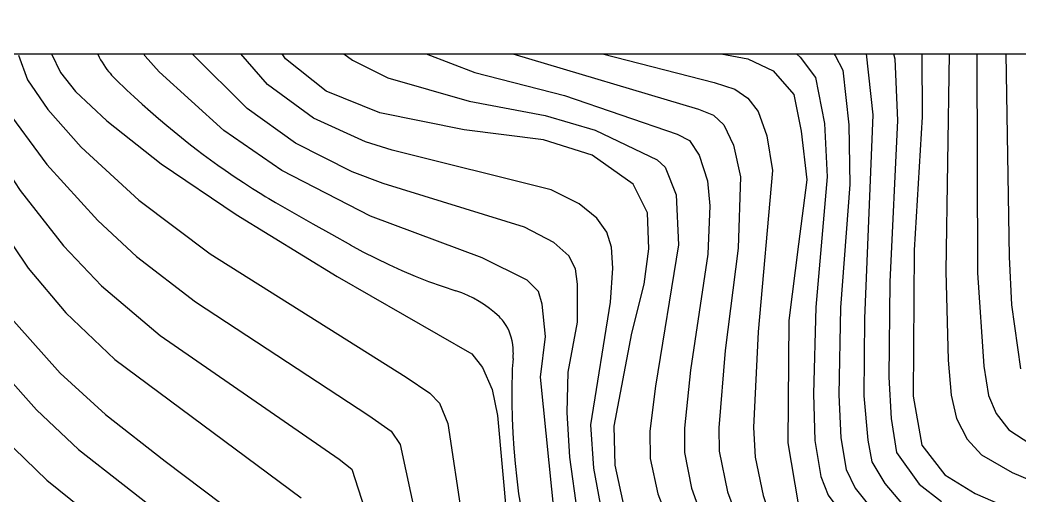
# Model space of a CAD drawing. Header units: millimetres. Extents: x 17638 to 18434, y 1103 to 1809.
# Drawn here: x 18144.9 to 18218.5, y 1519.7 to 1554.8 of the extents above; entities that cross this region are included whole.
import ezdxf
from ezdxf.xclip import XClip

# ---------------------------------------------------------------- set-up
doc = ezdxf.new("R2010")
doc.units = ezdxf.units.MM
doc.header["$LTSCALE"] = 10
doc.header["$MEASUREMENT"] = 0
doc.header["$XCLIPFRAME"] = 2
doc.layers.add('TX-PAPR', color=2, linetype='Continuous', plot=False)
doc.layers.add('TZ-BASE', color=253, linetype='Continuous')

# ---------------------------------------------------------------- blocks, each defined once
blk = doc.blocks.new('JD-CDFDG5GDCH4')
at = {"layer": 'TZ-BASE'}
for p, q in [((444.825, 74.615, -208.01), (442.997, 77.485, -208.01)), ((483.849, 76.792, -201.01), (485.324, 74.872, -201.01)), ((434.485, 74.811, -211.01), (433.672, 76.49, -211.01)), ((443.495, 72.734, -209.01), (440.364, 76.364, -209.01)), ((452.657, 75.979, -206.01), (458.772, 73.615, -206.01)), ((464.582, 75.924, -204.01), (476.41, 72.891, -204.01)), ((486.805, 76.493, -200.01), (487.597, 74.983, -200.01)), ((489.233, 76.384, -199.01), (489.707, 74.62, -199.01)), ((495.754, 76.059, -196.01), (495.808, 58.876, -196.01)), ((497.858, 76.134, -195.01), (498.119, 60.049, -195.01)), ((427.442, 75.338, -213.01), (428.266, 73.621, -213.01)), ((441.999, 70.967, -210.01), (437.764, 75.195, -210.01)), ((448.11, 75.763, -207.01), (449.767, 74.522, -207.01)), ((459.535, 75.609, -205.01), (475.244, 70.93, -205.01)), ((475.232, 75.32, -203.01), (478.879, 74.631, -203.01)), ((481.623, 75.731, -202.01), (482.739, 74.758, -202.01)), ((491.691, 75.181, -198.01), (491.729, 70.345, -198.01)), ((493.709, 75.634, -197.01), (493.471, 58.999, -197.01)), ((425.165, 74.892, -214.01), (425.823, 73.074, -214.01)), ((435.523, 73.679, -211.01), (434.485, 74.811, -211.01)), ((447.817, 72.253, -208.01), (444.825, 74.615, -208.01)), ((449.767, 74.522, -207.01), (452.359, 73.232, -207.01)), ((478.879, 74.631, -203.01), (480.74, 73.733, -203.01)), ((482.739, 74.758, -202.01), (483.877, 73.251, -202.01)), ((485.324, 74.872, -201.01), (485.882, 73.784, -201.01)), ((487.597, 74.983, -200.01), (488.086, 70.503, -200.01)), ((489.707, 74.62, -199.01), (489.909, 70.074, -199.01)), ((440.3, 69.348, -211.01), (435.523, 73.679, -211.01)), ((480.74, 73.733, -203.01), (482.275, 71.999, -203.01)), ((485.882, 73.784, -201.01), (486.33, 69.761, -201.01)), ((425.823, 73.074, -214.01), (427.322, 70.889, -214.01)), ((428.266, 73.621, -213.01), (429.36, 72.217, -213.01)), ((452.359, 73.232, -207.01), (458.363, 71.504, -207.01)), ((458.772, 73.615, -206.01), (465.386, 71.93, -206.01)), ((483.877, 73.251, -202.01), (484.516, 69.852, -202.01)), ((429.36, 72.217, -213.01), (431.659, 70.064, -213.01)), ((446.891, 70.25, -209.01), (443.495, 72.734, -209.01)), ((451.785, 70.645, -208.01), (447.817, 72.253, -208.01)), ((476.41, 72.891, -204.01), (477.914, 72.384, -204.01)), ((477.914, 72.384, -204.01), (478.877, 71.731, -204.01)), ((458.363, 71.504, -207.01), (463.964, 70.446, -207.01)), ((465.386, 71.93, -206.01), (473.684, 69.073, -206.01)), ((478.877, 71.731, -204.01), (479.65, 70.744, -204.01)), ((482.275, 71.999, -203.01), (482.806, 69.295, -203.01)), ((424.043, 71.224, -215.01), (427.263, 66.838, -215.01)), ((427.322, 70.889, -214.01), (429.784, 68.117, -214.01)), ((445.557, 68.417, -210.01), (441.999, 70.967, -210.01)), ((475.244, 70.93, -205.01), (476.347, 70.468, -205.01)), ((479.65, 70.744, -204.01), (480.287, 68.957, -204.01)), ((421.859, 70.103, -216.01), (425.292, 64.932, -216.01)), ((431.659, 70.064, -213.01), (435.682, 66.904, -213.01)), ((450.73, 68.506, -209.01), (446.891, 70.25, -209.01)), ((457.996, 69.408, -208.01), (451.785, 70.645, -208.01)), ((463.964, 70.446, -207.01), (467.627, 69.367, -207.01)), ((476.347, 70.468, -205.01), (477.118, 69.755, -205.01)), ((488.086, 70.503, -200.01), (487.472, 55.495, -200.01)), ((489.909, 70.074, -199.01), (489.352, 58.213, -199.01)), ((491.729, 70.345, -198.01), (491.127, 60.538, -198.01)), ((444.55, 66.406, -211.01), (440.3, 69.348, -211.01)), ((463.832, 68.658, -208.01), (457.996, 69.408, -208.01)), ((467.627, 69.367, -207.01), (472.213, 67.182, -207.01)), ((477.118, 69.755, -205.01), (477.823, 68.267, -205.01)), ((482.806, 69.295, -203.01), (483.226, 65.726, -203.01)), ((484.516, 69.852, -202.01), (484.729, 65.925, -202.01)), ((486.33, 69.761, -201.01), (486.392, 65.382, -201.01)), ((452.679, 67.907, -209.01), (450.73, 68.506, -209.01)), ((467.422, 67.538, -208.01), (463.832, 68.658, -208.01)), ((473.684, 69.073, -206.01), (474.587, 68.624, -206.01)), ((474.587, 68.624, -206.01), (475.299, 67.542, -206.01)), ((480.287, 68.957, -204.01), (480.688, 66.41, -204.01)), ((429.784, 68.117, -214.01), (434.038, 64.219, -214.01)), ((449.74, 66.315, -210.01), (445.557, 68.417, -210.01)), ((464.408, 64.985, -209.01), (452.679, 67.907, -209.01)), ((477.823, 68.267, -205.01), (478.338, 65.926, -205.01)), ((470.442, 65.393, -208.01), (467.422, 67.538, -208.01)), ((472.213, 67.182, -207.01), (472.788, 66.637, -207.01)), ((475.299, 67.542, -206.01), (475.915, 65.637, -206.01)), ((427.263, 66.838, -215.01), (431.019, 62.717, -215.01)), ((435.682, 66.904, -213.01), (441.199, 63.167, -213.01)), ((451.091, 63.052, -211.01), (444.55, 66.406, -211.01)), ((452.03, 65.444, -210.01), (449.74, 66.315, -210.01)), ((472.788, 66.637, -207.01), (473.612, 64.621, -207.01)), ((480.688, 66.41, -204.01), (479.634, 54.528, -204.01)), ((475.915, 65.637, -206.01), (476.093, 63.799, -206.01)), ((478.338, 65.926, -205.01), (478.167, 60.695, -205.01)), ((483.226, 65.726, -203.01), (482.616, 60.973, -203.01)), ((484.729, 65.925, -202.01), (483.898, 56.349, -202.01)), ((425.292, 64.932, -216.01), (428.489, 60.866, -216.01)), ((462.422, 62.227, -210.01), (452.03, 65.444, -210.01)), ((466.46, 63.948, -209.01), (464.408, 64.985, -209.01)), ((471.489, 63.281, -208.01), (470.442, 65.393, -208.01)), ((486.392, 65.382, -201.01), (485.699, 56.315, -201.01)), ((434.038, 64.219, -214.01), (439.289, 60.258, -214.01)), ((473.612, 64.621, -207.01), (473.774, 60.917, -207.01)), ((467.768, 62.898, -209.01), (466.46, 63.948, -209.01)), ((476.093, 63.799, -206.01), (475.928, 60.25, -206.01)), ((423.139, 63.273, -217.01), (425.865, 59.214, -217.01)), ((431.019, 62.717, -215.01), (433.867, 60.064, -215.01)), ((441.199, 63.167, -213.01), (448.645, 58.586, -213.01)), ((459.316, 59.971, -211.01), (451.091, 63.052, -211.01)), ((468.492, 61.874, -209.01), (467.768, 62.898, -209.01)), ((471.588, 60.633, -208.01), (471.489, 63.281, -208.01)), ((464.589, 61.113, -210.01), (462.422, 62.227, -210.01)), ((468.832, 60.766, -209.01), (468.492, 61.874, -209.01)), ((428.489, 60.866, -216.01), (431.287, 57.911, -216.01)), ((465.707, 60.114, -210.01), (464.589, 61.113, -210.01)), ((468.943, 59.219, -209.01), (468.832, 60.766, -209.01)), ((471.255, 58.04, -208.01), (471.588, 60.633, -208.01)), ((473.774, 60.917, -207.01), (472.071, 50.522, -207.01)), ((478.167, 60.695, -205.01), (477.204, 53.157, -205.01)), ((482.616, 60.973, -203.01), (481.894, 55.355, -203.01)), ((491.127, 60.538, -198.01), (491.064, 49.784, -198.01)), ((433.867, 60.064, -215.01), (438.191, 56.726, -215.01)), ((439.289, 60.258, -214.01), (453.712, 51.19, -214.01)), ((462.64, 58.327, -211.01), (459.316, 59.971, -211.01)), ((466.177, 59.174, -210.01), (465.707, 60.114, -210.01)), ((475.928, 60.25, -206.01), (474.664, 51.705, -206.01)), ((498.119, 60.049, -195.01), (498.296, 56.516, -195.01)), ((425.865, 59.214, -217.01), (428.645, 55.922, -217.01)), ((466.347, 58.043, -210.01), (466.177, 59.174, -210.01)), ((468.758, 56.698, -209.01), (468.943, 59.219, -209.01)), ((493.471, 58.999, -197.01), (493.643, 52.431, -197.01)), ((448.645, 58.586, -213.01), (458.544, 52.901, -213.01)), ((463.467, 57.485, -211.01), (462.64, 58.327, -211.01)), ((489.352, 58.213, -199.01), (489.259, 51.182, -199.01)), ((495.808, 58.876, -196.01), (496.275, 51.987, -196.01)), ((431.287, 57.911, -216.01), (435.603, 54.262, -216.01)), ((463.732, 56.56, -211.01), (463.467, 57.485, -211.01)), ((466.329, 55.238, -210.01), (466.347, 58.043, -210.01)), ((470.35, 54.423, -208.01), (471.255, 58.04, -208.01)), ((438.191, 56.726, -215.01), (450.968, 48.353, -215.01)), ((424.006, 56.205, -218.01), (428.233, 51.488, -218.01)), ((463.968, 54.167, -211.01), (463.732, 56.56, -211.01)), ((467.329, 47.665, -209.01), (468.758, 56.698, -209.01)), ((483.898, 56.349, -202.01), (483.715, 49.959, -202.01)), ((485.699, 56.315, -201.01), (485.573, 49.88, -201.01)), ((498.296, 56.516, -195.01), (498.967, 51.802, -195.01)), ((428.645, 55.922, -217.01), (432.268, 52.494, -217.01)), ((481.894, 55.355, -203.01), (481.836, 46.357, -203.01)), ((487.472, 55.495, -200.01), (487.433, 49.818, -200.01)), ((465.647, 51.541, -210.01), (466.329, 55.238, -210.01)), ((479.634, 54.528, -204.01), (479.3, 47.466, -204.01)), ((435.603, 54.262, -216.01), (448.784, 45.135, -216.01)), ((463.6, 51.18, -211.01), (463.968, 54.167, -211.01)), ((469.03, 47.564, -208.01), (470.35, 54.423, -208.01)), ((477.204, 53.157, -205.01), (476.757, 47.448, -205.01)), ((432.268, 52.494, -217.01), (445.995, 42.309, -217.01)), ((458.544, 52.901, -213.01), (459.34, 51.904, -213.01)), ((493.643, 52.431, -197.01), (493.849, 49.863, -197.01)), ((459.34, 51.904, -213.01), (460.047, 50.281, -213.01)), ((474.664, 51.705, -206.01), (474.214, 47.43, -206.01)), ((496.275, 51.987, -196.01), (496.611, 49.837, -196.01)), ((424.147, 51.409, -219.01), (426.482, 48.776, -219.01)), ((428.233, 51.488, -218.01), (431.574, 48.423, -218.01)), ((453.712, 51.19, -214.01), (455.467, 50.007, -214.01)), ((464.735, 40.201, -211.01), (463.6, 51.18, -211.01)), ((465.578, 48.583, -210.01), (465.647, 51.541, -210.01)), ((489.259, 51.182, -199.01), (489.429, 48.138, -199.01)), ((460.047, 50.281, -213.01), (460.446, 48.371, -213.01)), ((472.071, 50.522, -207.01), (471.655, 47.22, -207.01)), ((455.467, 50.007, -214.01), (456.164, 49.274, -214.01)), ((483.715, 49.959, -202.01), (483.825, 46.511, -202.01)), ((485.573, 49.88, -201.01), (485.736, 46.729, -201.01)), ((487.433, 49.818, -200.01), (487.709, 46.538, -200.01)), ((491.064, 49.784, -198.01), (491.7, 46.188, -198.01)), ((493.849, 49.863, -197.01), (494.246, 48.131, -197.01)), ((496.611, 49.837, -196.01), (497.171, 48.498, -196.01)), ((426.482, 48.776, -219.01), (429.596, 45.861, -219.01)), ((456.164, 49.274, -214.01), (456.791, 47.763, -214.01)), ((431.574, 48.423, -218.01), (435.968, 45.004, -218.01)), ((450.968, 48.353, -215.01), (452.62, 47.197, -215.01)), ((460.446, 48.371, -213.01), (461.578, 35.947, -213.01)), ((465.777, 45.302, -210.01), (465.578, 48.583, -210.01)), ((489.429, 48.138, -199.01), (489.84, 45.641, -199.01)), ((494.246, 48.131, -197.01), (495.029, 46.608, -197.01)), ((497.171, 48.498, -196.01), (498.11, 47.303, -196.01)), ((452.62, 47.197, -215.01), (453.281, 46.218, -215.01)), ((456.791, 47.763, -214.01), (458.325, 37.486, -214.01)), ((467.543, 44.49, -209.01), (467.329, 47.665, -209.01)), ((469.101, 44.699, -208.01), (469.03, 47.564, -208.01)), ((471.655, 47.22, -207.01), (471.685, 45.207, -207.01)), ((474.214, 47.43, -206.01), (474.209, 45.645, -206.01)), ((476.757, 47.448, -205.01), (476.771, 45.732, -205.01)), ((479.3, 47.466, -204.01), (479.423, 45.3, -204.01)), ((498.11, 47.303, -196.01), (499.714, 46.243, -196.01)), ((424.026, 46.729, -220.01), (427.26, 43.59, -220.01)), ((483.825, 46.511, -202.01), (484.252, 43.863, -202.01)), ((485.736, 46.729, -201.01), (486.131, 44.394, -201.01)), ((487.709, 46.538, -200.01), (488.002, 44.958, -200.01)), ((495.029, 46.608, -197.01), (496.096, 45.469, -197.01)), ((429.596, 45.861, -219.01), (437.644, 39.57, -219.01)), ((453.281, 46.218, -215.01), (455.097, 37.686, -215.01)), ((476.771, 45.732, -205.01), (477.393, 42.744, -205.01)), ((481.836, 46.357, -203.01), (482.577, 41.869, -203.01)), ((491.7, 46.188, -198.01), (493.395, 43.994, -198.01)), ((435.968, 45.004, -218.01), (440.173, 41.828, -218.01)), ((448.784, 45.135, -216.01), (449.725, 44.413, -216.01)), ((466.348, 41.227, -210.01), (465.777, 45.302, -210.01)), ((471.685, 45.207, -207.01), (472.244, 42.595, -207.01)), ((474.209, 45.645, -206.01), (474.727, 43.019, -206.01)), ((479.423, 45.3, -204.01), (480.022, 42.46, -204.01)), ((488.002, 44.958, -200.01), (488.971, 43.347, -200.01)), ((489.84, 45.641, -199.01), (491.497, 43.305, -199.01)), ((496.096, 45.469, -197.01), (498.339, 44.154, -197.01)), ((449.725, 44.413, -216.01), (453.415, 32.993, -216.01)), ((468.156, 41.18, -209.01), (467.543, 44.49, -209.01)), ((469.793, 41.536, -208.01), (469.101, 44.699, -208.01)), ((486.131, 44.394, -201.01), (486.778, 43.015, -201.01)), ((427.26, 43.59, -220.01), (434.656, 37.685, -220.01)), ((484.252, 43.863, -202.01), (484.793, 42.487, -202.01)), ((493.395, 43.994, -198.01), (495.634, 42.608, -198.01)), ((498.339, 44.154, -197.01), (502.209, 42.509, -197.01)), ((474.727, 43.019, -206.01), (475.685, 40.389, -206.01)), ((477.393, 42.744, -205.01), (478.203, 40.512, -205.01)), ((486.778, 43.015, -201.01), (488.476, 40.911, -201.01)), ((488.971, 43.347, -200.01), (490.348, 41.73, -200.01)), ((491.497, 43.305, -199.01), (493.149, 42.034, -199.01)), ((472.244, 42.595, -207.01), (473.257, 40.016, -207.01)), ((480.022, 42.46, -204.01), (480.478, 41.079, -204.01)), ((484.793, 42.487, -202.01), (486.446, 40.294, -202.01)), ((495.634, 42.608, -198.01), (500.005, 40.728, -198.01))]:
    blk.add_line(p, q, dxfattribs=at)
for centre, radius, start, end in [((437.313, 78.062, -212.01), 7.032, 200.05733, 208.0612), ((437.867, 78.357, -212.01), 7.66, 208.0612, 214.69463), ((435.855, 76.964, -212.01), 5.212, 214.69463, 222.73811), ((442.917, 83.49, -212.01), 14.829, 222.73811, 225.89317), ((467.28, 108.625, -212.01), 49.833, 225.89317, 227.6141), ((488.502, 131.877, -212.01), 81.313, 227.6141, 229.87141), ((475.172, 116.063, -212.01), 60.63, 229.87141, 232.48559), ((468.5, 107.373, -212.01), 49.675, 232.48559, 235.53596), ((482.114, 127.207, -212.01), 73.732, 235.53596, 238.03963), ((459.301, 90.643, -212.01), 30.635, 238.03963, 240.26114), ((874.567, 817.535, -212.01), 867.783, 240.261138, 240.678509), ((470.281, 97.739, -212.01), 42.221, 240.67851, 252.19096), ((454.84, 49.671, -212.01), 8.267, 45.98914, 72.19096), ((458.085, 53.03, -212.01), 3.596, 38.99097, 45.98914), ((458.933, 53.717, -212.01), 2.505, 30.60399, 38.99097), ((458.104, 53.227, -212.01), 3.468, 15.093, 30.60399), ((456.991, 52.926, -212.01), 4.621, 1.66688, 15.093), ((457.591, 52.944, -212.01), 4.02, 354.36271, 1.66688), ((477.096, 51.018, -212.01), 15.579, 174.36271, 178.07124), ((513.307, 49.799, -212.01), 51.811, 178.07124, 188.00099), ((488.948, 46.375, -212.01), 27.212, 188.00099, 201.718)]:
    blk.add_arc(centre, radius, start, end, dxfattribs=at)

msp = doc.modelspace()

# ---------------------------------------------------------------- linework, layer by layer
at = {"layer": 'TX-PAPR', "elevation": 393.01, "flags": 128}
msp.add_lwpolyline([(17721.109, 1552.283), (18419.599, 1552.283), (18419.599, 1402.283), (17718.088, 1402.283), (17721.109, 1552.283)], dxfattribs=at)

# ---------------------------------------------------------------- block references
at = {"layer": 'TZ-BASE'}
ref = msp.add_blockref('JD-CDFDG5GDCH4', (17719.599, 1477.283, 393.01), dxfattribs=at)
XClip(ref).set_block_clipping_path([(1.5103084745, 75), (700, 75), (700, -75), (-1.5103084745, -75)])

doc.saveas('drawing.dxf')
